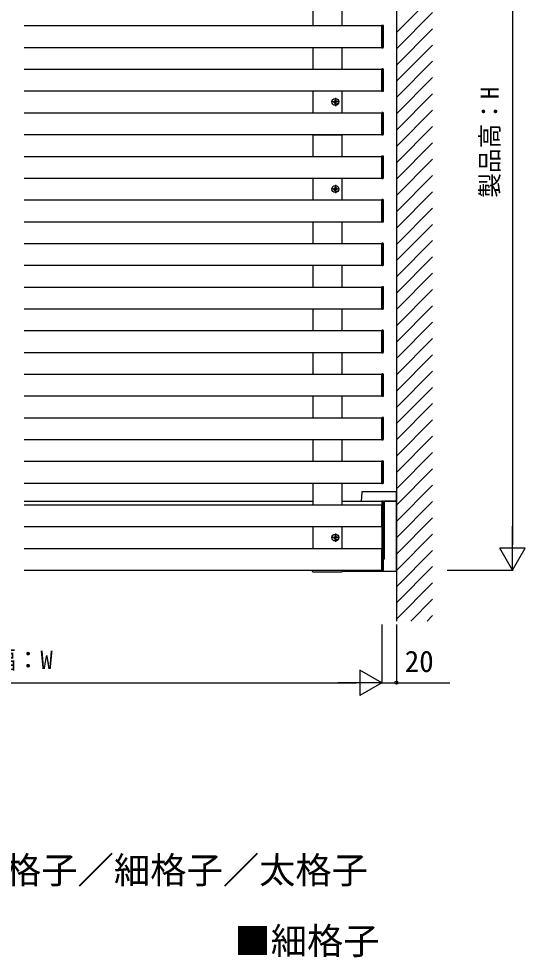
# Model space of a CAD drawing. Units: millimetres, scale not verified. Extents: x -1750 to 1750, y -2608 to 2592.
# Drawn here: x -988 to -290, y -24 to 1268 of the extents above; entities that cross this region are included whole.
import ezdxf
from ezdxf.enums import TextEntityAlignment as Align

# ---------------------------------------------------------------- set-up
doc = ezdxf.new("R2010")
doc.units = ezdxf.units.MM
doc.header["$LTSCALE"] = 14
for name, color, linetype in [('0-2_USER1', 3, 'Continuous'), ('0-4_YKK_12', 2, 'Continuous'), ('0-5_YKK_13', 4, 'Continuous'), ('0-6_YKK_D', 6, 'Continuous'), ('0-8_YSS_K', 3, 'Continuous')]:
    doc.layers.add(name, color=color, linetype=linetype)
doc.styles.add('ＭＳ ゴシック', font='')
doc.styles.get('ＭＳ ゴシック').set_extended_font_data('MS Gothic')

msp = doc.modelspace()

# ---------------------------------------------------------------- linework, layer by layer
at = {"layer": '0-4_YKK_12'}
for p, q in [((-582.5, 1289), (-582.5, 1259)), ((-542.5, 1289), (-542.5, 1259)), ((-980, 1259), (-487.5, 1259)), ((-487.5, 1259), (-487.5, 1229)), ((-980, 1229), (-487.5, 1229)), ((-582.5, 1229), (-582.5, 1199)), ((-542.5, 1229), (-542.5, 1199)), ((-980, 1199), (-487.5, 1199)), ((-487.5, 1199), (-487.5, 1169)), ((-980, 1169), (-487.5, 1169)), ((-582.5, 1169), (-582.5, 1139)), ((-542.5, 1169), (-542.5, 1139)), ((-980, 1139), (-487.5, 1139)), ((-487.5, 1139), (-487.5, 1109)), ((-980, 1109), (-487.5, 1109)), ((-582.5, 1109), (-582.5, 1079)), ((-582.5, 1108.4), (-542.5, 1108.4)), ((-542.5, 1109), (-542.5, 1079)), ((-980, 1079), (-487.5, 1079)), ((-487.5, 1079), (-487.5, 1049)), ((-980, 1049), (-487.5, 1049)), ((-582.5, 1049), (-582.5, 1019)), ((-542.5, 1049), (-542.5, 1019)), ((-980, 1019), (-487.5, 1019)), ((-487.5, 1019), (-487.5, 989)), ((-980, 989), (-487.5, 989)), ((-582.5, 989), (-582.5, 959)), ((-542.5, 989), (-542.5, 959)), ((-980, 959), (-487.5, 959)), ((-487.5, 959), (-487.5, 929)), ((-980, 929), (-487.5, 929)), ((-582.5, 929), (-582.5, 899)), ((-542.5, 929), (-542.5, 899)), ((-980, 899), (-487.5, 899)), ((-487.5, 899), (-487.5, 869)), ((-980, 869), (-487.5, 869)), ((-582.5, 869), (-582.5, 839)), ((-542.5, 869), (-542.5, 839)), ((-980, 839), (-487.5, 839)), ((-487.5, 839), (-487.5, 809)), ((-980, 809), (-487.5, 809)), ((-582.5, 809), (-582.5, 779)), ((-542.5, 809), (-542.5, 779)), ((-980, 779), (-487.5, 779)), ((-487.5, 779), (-487.5, 749)), ((-980, 749), (-487.5, 749)), ((-582.5, 749), (-582.5, 719)), ((-542.5, 749), (-542.5, 719)), ((-980, 719), (-487.5, 719)), ((-487.5, 719), (-487.5, 689)), ((-980, 689), (-487.5, 689)), ((-582.5, 689), (-582.5, 659)), ((-542.5, 689), (-542.5, 659)), ((-980, 659), (-487.5, 659)), ((-487.5, 659), (-487.5, 629)), ((-980, 629), (-487.5, 629)), ((-582.5, 629), (-582.5, 599)), ((-542.5, 629), (-542.5, 599)), ((-980, 604), (-582.5, 604)), ((-980, 599), (-487.5, 599)), ((-542.5, 604), (-487.5, 604)), ((-487.5, 599), (-487.5, 569)), ((-980, 569), (-487.5, 569)), ((-582.5, 569), (-582.5, 539)), ((-542.5, 569), (-542.5, 539)), ((-980, 539), (-487.5, 539)), ((-487.5, 539), (-487.5, 509)), ((-980, 509), (-487.5, 509))]:
    msp.add_line(p, q, dxfattribs=at)
at = {"layer": '0-5_YKK_13'}
for p, q in [((-487.5, 1229.3), (-487.5, 1258.7)), ((-485, 1229.59), (-485, 1258.41)), ((-487.5, 1229.3), (-487.5, 1228.5)), ((-487.5, 1228.5), (-485.94, 1228.6)), ((-487.5, 1169.3), (-487.5, 1198.7)), ((-485, 1169.59), (-485, 1198.41)), ((-487.5, 1169.3), (-487.5, 1168.5)), ((-487.5, 1168.5), (-485.94, 1168.6)), ((-545.78, 1154), (-557.25, 1154)), ((-553.89, 1154.59), (-552.85, 1154.61)), ((-553.89, 1153.41), (-552.85, 1153.39)), ((-552.85, 1154.61), (-552.25, 1154.73)), ((-552.85, 1153.39), (-552.25, 1153.27)), ((-552.13, 1155.34), (-552.25, 1154.73)), ((-552.13, 1152.66), (-552.25, 1153.27)), ((-552.11, 1156.38), (-552.13, 1155.34)), ((-552.11, 1151.62), (-552.13, 1152.66)), ((-551.52, 1159.73), (-551.52, 1148.26)), ((-550.92, 1156.38), (-550.9, 1155.34)), ((-550.92, 1151.62), (-550.9, 1152.66)), ((-550.9, 1155.34), (-550.79, 1154.73)), ((-550.9, 1152.66), (-550.79, 1153.27)), ((-550.18, 1154.61), (-550.79, 1154.73)), ((-550.18, 1153.39), (-550.79, 1153.27)), ((-549.14, 1154.59), (-550.18, 1154.61)), ((-549.14, 1153.41), (-550.18, 1153.39)), ((-487.5, 1109.3), (-487.5, 1138.7)), ((-485, 1109.59), (-485, 1138.41)), ((-487.5, 1109.3), (-487.5, 1108.5)), ((-487.5, 1108.5), (-485.94, 1108.6)), ((-487.5, 1049.3), (-487.5, 1078.7)), ((-485, 1049.59), (-485, 1078.41)), ((-487.5, 1049.3), (-487.5, 1048.5)), ((-487.5, 1048.5), (-485.94, 1048.6)), ((-545.78, 1034), (-557.25, 1034)), ((-553.89, 1034.59), (-552.85, 1034.61)), ((-552.85, 1034.61), (-552.25, 1034.73)), ((-552.13, 1035.34), (-552.25, 1034.73)), ((-552.11, 1036.38), (-552.13, 1035.34)), ((-551.52, 1039.73), (-551.52, 1028.26)), ((-550.92, 1036.38), (-550.9, 1035.34)), ((-550.9, 1035.34), (-550.79, 1034.73)), ((-550.18, 1034.61), (-550.79, 1034.73)), ((-549.14, 1034.59), (-550.18, 1034.61)), ((-553.89, 1033.41), (-552.85, 1033.39)), ((-552.85, 1033.39), (-552.25, 1033.27)), ((-552.13, 1032.66), (-552.25, 1033.27)), ((-552.11, 1031.62), (-552.13, 1032.66)), ((-550.92, 1031.62), (-550.9, 1032.66)), ((-550.9, 1032.66), (-550.79, 1033.27)), ((-550.18, 1033.39), (-550.79, 1033.27)), ((-549.14, 1033.41), (-550.18, 1033.39)), ((-487.5, 989.3), (-487.5, 1018.7)), ((-485, 989.59), (-485, 1018.41)), ((-487.5, 989.3), (-487.5, 988.5)), ((-487.5, 988.5), (-485.94, 988.6)), ((-487.5, 929.3), (-487.5, 958.7)), ((-485, 929.59), (-485, 958.41)), ((-487.5, 929.3), (-487.5, 928.5)), ((-487.5, 928.5), (-485.94, 928.6)), ((-487.5, 869.3), (-487.5, 898.7)), ((-485, 869.59), (-485, 898.41)), ((-487.5, 869.3), (-487.5, 868.5)), ((-487.5, 868.5), (-485.94, 868.6)), ((-487.5, 809.3), (-487.5, 838.7)), ((-485, 809.59), (-485, 838.41)), ((-487.5, 809.3), (-487.5, 808.5)), ((-487.5, 808.5), (-485.94, 808.6)), ((-487.5, 749.3), (-487.5, 778.7)), ((-485, 749.59), (-485, 778.41)), ((-487.5, 749.3), (-487.5, 748.5)), ((-487.5, 748.5), (-485.94, 748.6)), ((-487.5, 689.3), (-487.5, 718.7)), ((-485, 689.59), (-485, 718.41)), ((-487.5, 689.3), (-487.5, 688.5)), ((-487.5, 688.5), (-485.94, 688.6)), ((-487.5, 629.3), (-487.5, 658.7)), ((-485, 629.59), (-485, 658.41)), ((-487.5, 629.3), (-487.5, 628.5)), ((-487.5, 628.5), (-485.94, 628.6)), ((-515.26, 616.06), (-516, 604)), ((-467.5, 617), (-514.26, 617)), ((-467.5, 616.06), (-467.5, 617)), ((-467.5, 604), (-467.5, 616.06)), ((-516, 604), (-467.5, 604)), ((-487.5, 569.3), (-487.5, 598.7)), ((-485, 524.62), (-485, 603.38)), ((-485, 569.59), (-485, 598.41)), ((-484, 525), (-484, 604)), ((-487.5, 569.3), (-487.5, 568.5)), ((-552.11, 556.38), (-552.13, 555.34)), ((-551.52, 559.73), (-551.52, 548.26)), ((-550.92, 556.38), (-550.9, 555.34)), ((-487.5, 568.5), (-485.94, 568.6)), ((-545.78, 554), (-557.25, 554)), ((-553.89, 554.59), (-552.85, 554.61)), ((-553.89, 553.41), (-552.85, 553.39)), ((-552.85, 554.61), (-552.25, 554.73)), ((-552.85, 553.39), (-552.25, 553.27)), ((-552.13, 555.34), (-552.25, 554.73)), ((-552.13, 552.66), (-552.25, 553.27)), ((-552.11, 551.62), (-552.13, 552.66)), ((-550.92, 551.62), (-550.9, 552.66)), ((-550.9, 555.34), (-550.79, 554.73)), ((-550.9, 552.66), (-550.79, 553.27)), ((-550.18, 554.61), (-550.79, 554.73)), ((-550.18, 553.39), (-550.79, 553.27)), ((-549.14, 554.59), (-550.18, 554.61)), ((-549.14, 553.41), (-550.18, 553.39)), ((-487.5, 509.3), (-487.5, 538.7)), ((-485, 509.59), (-485, 538.41)), ((-543.09, 506.5), (-581.91, 506.5)), ((-543, 509), (-542, 509)), ((-467.5, 507), (-542.5, 507)), ((-542, 509), (-542.1, 507.44)), ((-487.5, 509.3), (-487.5, 508.5)), ((-487.5, 508.5), (-485.94, 508.6)), ((-467.5, 508), (-467.5, 507))]:
    msp.add_line(p, q, dxfattribs=at)
for points in [[(-485.94, 1259.4), (-487.5, 1259.5), (-487.5, 1258.7)], [(-485.94, 1199.4), (-487.5, 1199.5), (-487.5, 1198.7)], [(-485.94, 1139.4), (-487.5, 1139.5), (-487.5, 1138.7)], [(-485.94, 1079.4), (-487.5, 1079.5), (-487.5, 1078.7)], [(-485.94, 1019.4), (-487.5, 1019.5), (-487.5, 1018.7)], [(-485.94, 959.4), (-487.5, 959.5), (-487.5, 958.7)], [(-485.94, 899.4), (-487.5, 899.5), (-487.5, 898.7)], [(-485.94, 839.4), (-487.5, 839.5), (-487.5, 838.7)], [(-485.94, 779.4), (-487.5, 779.5), (-487.5, 778.7)], [(-485.94, 719.4), (-487.5, 719.5), (-487.5, 718.7)], [(-485.94, 659.4), (-487.5, 659.5), (-487.5, 658.7)], [(-485.47, 603.88), (-487.5, 604), (-487.5, 603.5), (-487.5, 524.5), (-487.5, 524)], [(-485.94, 599.4), (-487.5, 599.5), (-487.5, 598.7)], [(-467.5, 508), (-467.5, 604), (-484, 604)], [(-485.94, 539.4), (-487.5, 539.5), (-487.5, 538.7)], [(-582.9, 507.44), (-583, 509), (-582, 509), (-543, 509)]]:
    msp.add_lwpolyline(points, dxfattribs=at)
for centre, radius in [((-551.52, 1154), 4.74), ((-548.87, 1151.36), 0.3), ((-551.52, 1034), 4.74), ((-548.87, 1031.36), 0.3), ((-551.52, 554), 4.74), ((-548.87, 551.36), 0.3)]:
    msp.add_circle(centre, radius, dxfattribs=at)
for centre, radius, start, end in [((-486, 1258.41), 1, 0, 86.5), ((-486, 1229.59), 1, 273.5, 0), ((-486, 1198.41), 1, 0, 86.5), ((-486, 1169.59), 1, 273.5, 0), ((-551.52, 1154), 2.45, 165.9892, 194.0108), ((-551.52, 1154), 2.45, 75.9892, 104.0108), ((-551.52, 1154), 2.45, 255.9892, 284.0108), ((-551.52, 1154), 2.45, 345.9892, 14.0108), ((-486, 1138.41), 1, 0, 86.5), ((-486, 1109.59), 1, 273.5, 0), ((-486, 1078.41), 1, 0, 86.5), ((-486, 1049.59), 1, 273.5, 0), ((-551.52, 1034), 2.45, 165.9892, 194.0108), ((-551.52, 1034), 2.45, 75.9892, 104.0108), ((-551.52, 1034), 2.45, 345.9892, 14.0108), ((-551.52, 1034), 2.45, 255.9892, 284.0108), ((-486, 1018.41), 1, 0, 86.5), ((-486, 989.59), 1, 273.5, 0), ((-486, 958.41), 1, 0, 86.5), ((-486, 929.59), 1, 273.5, 0), ((-486, 898.41), 1, 0, 86.5), ((-486, 869.59), 1, 273.5, 0), ((-486, 838.41), 1, 0, 86.5), ((-486, 809.59), 1, 273.5, 0), ((-486, 778.41), 1, 0, 86.5), ((-486, 749.59), 1, 273.5, 0), ((-486, 718.41), 1, 0, 86.5), ((-486, 689.59), 1, 273.5, 0), ((-486, 658.41), 1, 0, 86.5), ((-486, 629.59), 1, 273.5, 0), ((-514.26, 616), 1, 90, 176.5), ((-486, 598.41), 1, 0, 86.5), ((-485.5, 603.38), 0.5, 0, 86.5), ((-486, 569.59), 1, 273.5, 0), ((-551.52, 554), 2.45, 75.9892, 104.0108), ((-551.52, 554), 2.45, 165.9892, 194.0108), ((-551.52, 554), 2.45, 255.9892, 284.0108), ((-551.52, 554), 2.45, 345.9892, 14.0108), ((-486, 538.41), 1, 0, 86.5), ((-485, 525), 1, 270, 0), ((-581.91, 507.5), 1, 183.5, 270), ((-543.09, 507.5), 1, 270, 356.5), ((-486, 509.59), 1, 273.5, 0)]:
    msp.add_arc(centre, radius, start, end, dxfattribs=at)
at = {"layer": '0-6_YKK_D'}
for p, q in [((-307.5, 1704), (-307.5, 544)), ((-307.5, 509), (-307.5, 569.62)), ((-307.5, 509), (-325, 539.31)), ((-290, 539.31), (-325, 539.31)), ((-307.5, 509), (-290, 539.31)), ((-397.5, 509), (-306.5, 509)), ((-487.5, 434), (-487.5, 353)), ((-487.5, 434), (-487.5, 353)), ((-467.5, 434), (-467.5, 353)), ((-487.5, 354), (-517.81, 371.5)), ((-517.81, 371.5), (-517.81, 336.5)), ((-1452.5, 354), (-522.5, 354)), ((-487.5, 354), (-548.12, 354)), ((-487.5, 354), (-517.81, 336.5))]:
    msp.add_line(p, q, dxfattribs=at)
msp.add_lwpolyline([(-487.5, 354), (-467.5, 354), (-393.82, 354)], dxfattribs=at)
msp.add_circle((-467.5, 354), 2.12, dxfattribs=at)
at = {"layer": '0-8_YSS_K'}
for p, q in [((-467.5, 1839), (-467.5, 439)), ((-467.5, 1249.65), (-417.5, 1299.65)), ((-467.5, 1227.2), (-417.5, 1277.2)), ((-467.5, 1204.75), (-417.5, 1254.75)), ((-467.5, 1182.3), (-417.5, 1232.3)), ((-467.5, 1159.85), (-417.5, 1209.85)), ((-467.5, 1137.39), (-417.5, 1187.39)), ((-467.5, 1114.94), (-417.5, 1164.94)), ((-467.5, 1092.49), (-417.5, 1142.49)), ((-467.5, 1070.04), (-417.5, 1120.04)), ((-467.5, 1047.59), (-417.5, 1097.59)), ((-467.5, 1025.14), (-417.5, 1075.14)), ((-467.5, 1002.69), (-417.5, 1052.69)), ((-467.5, 980.24), (-417.5, 1030.24)), ((-467.5, 957.79), (-417.5, 1007.79)), ((-467.5, 935.34), (-417.5, 985.34)), ((-467.5, 912.89), (-417.5, 962.89)), ((-467.5, 890.44), (-417.5, 940.44)), ((-467.5, 867.99), (-417.5, 917.99)), ((-467.5, 845.54), (-417.5, 895.54)), ((-467.5, 823.09), (-417.5, 873.09)), ((-467.5, 800.64), (-417.5, 850.64)), ((-467.5, 778.18), (-417.5, 828.18)), ((-467.5, 755.73), (-417.5, 805.73)), ((-467.5, 733.28), (-417.5, 783.28)), ((-467.5, 710.83), (-417.5, 760.83)), ((-467.5, 688.38), (-417.5, 738.38)), ((-467.5, 665.93), (-417.5, 715.93)), ((-467.5, 643.48), (-417.5, 693.48)), ((-467.5, 621.03), (-417.5, 671.03)), ((-467.5, 598.58), (-417.5, 648.58)), ((-467.5, 576.13), (-417.5, 626.13)), ((-467.5, 553.68), (-417.5, 603.68)), ((-467.5, 531.23), (-417.5, 581.23)), ((-467.5, 508.78), (-417.5, 558.78)), ((-467.5, 486.33), (-417.5, 536.33)), ((-467.5, 463.88), (-417.5, 513.88)), ((-467.5, 441.43), (-417.5, 491.43)), ((-447.47, 439), (-417.5, 468.97)), ((-425.02, 439), (-417.5, 446.52))]:
    msp.add_line(p, q, dxfattribs=at)

# ---------------------------------------------------------------- texts
at = {"layer": '0-2_USER1', "style": 'ＭＳ ゴシック'}
for s, p in [('■たて断面図 ストライプ格子／細格子／太格子', (-1581.51, 66.57)), ('■細格子', (-690.51, -30.87))]:
    msp.add_text(s, height=36.66, dxfattribs=at).set_placement(p, align=Align.BOTTOM_LEFT)
at = {"layer": '0-6_YKK_D', "style": 'ＭＳ ゴシック'}
msp.add_text('製品高：H', height=24.93, rotation=90, dxfattribs=at).set_placement((-319.1, 1021.9), align=Align.BOTTOM_LEFT)
for s, height, p in [('製品幅：W', 24.93, (-1093.65, 365.6)), ('20', 29.33, (-455.95, 360))]:
    msp.add_text(s, height=height, dxfattribs=at).set_placement(p, align=Align.BOTTOM_LEFT)

doc.saveas('drawing.dxf')
